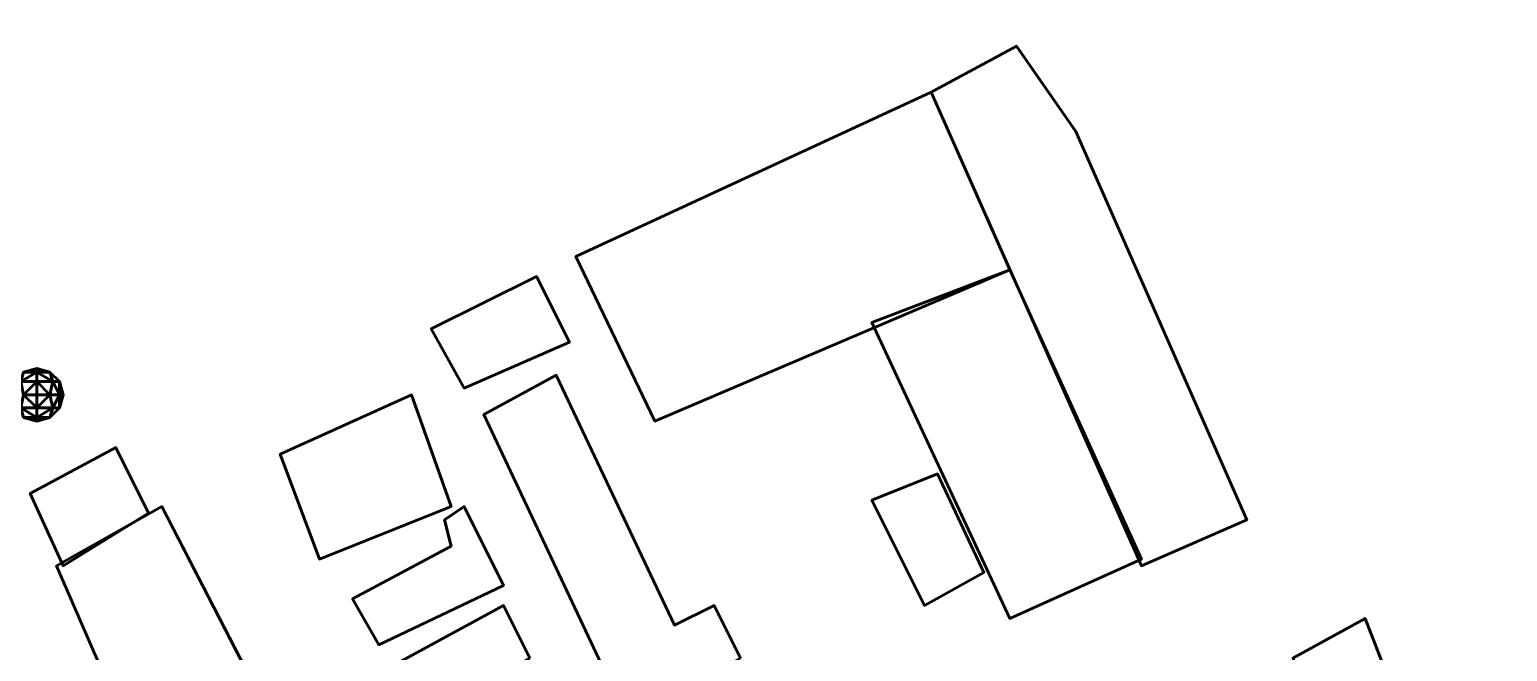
# Model space of a CAD drawing. Header units: metres. Extents: x -246 to 254, y -250 to 250.
# Drawn here: x 85 to 197.3, y 79 to 126.2 of the extents above; entities that cross this region are included whole.
import ezdxf

# ---------------------------------------------------------------- set-up
doc = ezdxf.new("R2010")
doc.units = ezdxf.units.M
doc.header["$LTSCALE"] = 5.08
doc.layers.add('一般', color=7, linetype='Continuous', lineweight=5)

# ---------------------------------------------------------------- blocks, each defined once
blk = doc.blocks.new('屋根 (3D)')
at = {"layer": '一般', "color": 31, "linetype": 'Continuous', "lineweight": 50}
for points in [[(127.5, 128), (127.5, 128, 0.5), (122.5, 126, 0.5), (122.5, 126)], [(131, 120.5), (131, 120.5, 0.5), (127.5, 128, 0.5), (127.5, 128)], [(122.5, 126), (122.5, 126, 0.5), (126.5, 118, 0.5), (126.5, 118)], [(126.5, 118), (126.5, 118, 0.5), (131, 120.5, 0.5), (131, 120.5)]]:
    blk.add_3dface(points, dxfattribs=at)
at = {"layer": '一般', "color": 31, "linetype": 'Continuous', "lineweight": 50, "invisible_edges": 8}
for points in [[(122.5, 126, 0.5), (126.5, 118, 0.5), (131, 120.5, 0.5), (127.5, 128, 0.5)], [(122.5, 126), (126.5, 118), (131, 120.5), (127.5, 128)]]:
    blk.add_3dface(points, dxfattribs=at)
blk = doc.blocks.new('市街地地図 (3D)')
at = {"layer": '一般', "color": 31, "linetype": 'Continuous', "lineweight": 50}
for points in [[(133.5, 160.5), (133.5, 160.5, 11), (127, 157, 11), (127, 157)], [(138, 154), (138, 154, 11), (133.5, 160.5, 11), (133.5, 160.5)], [(100, 144.5), (100, 144.5, 18), (127, 157, 18), (127, 157)], [(127, 157), (127, 157, 11), (143, 121, 11), (143, 121)], [(127, 157), (127, 157, 18), (133, 143.5, 18), (133, 143.5)], [(151, 124.5), (151, 124.5, 11), (138, 154, 11), (138, 154)], [(106, 132), (106, 132, 18), (100, 144.5, 18), (100, 144.5)], [(97, 143), (97, 143, 6), (89, 139, 6), (89, 139)], [(99.5, 138), (99.5, 138, 6), (97, 143, 6), (97, 143)], [(133, 143.5), (133, 143.5, 18), (106, 132, 18), (106, 132)], [(133, 143.5), (133, 143.5, 14.5), (122.5, 139.5, 14.5), (122.5, 139.5)], [(143, 121.5), (143, 121.5, 14.5), (133, 143.5, 14.5), (133, 143.5)], [(122.5, 139.5), (122.5, 139.5, 14.5), (133, 117, 14.5), (133, 117)], [(89, 139), (89, 139, 6), (91.5, 134.5, 6), (91.5, 134.5)], [(91.5, 134.5), (91.5, 134.5, 6), (99.5, 138, 6), (99.5, 138)], [(98.5, 135.5), (98.5, 135.5, 5.4), (93, 132.5, 5.4), (93, 132.5)], [(107.5, 116.5), (107.5, 116.5, 5.4), (98.5, 135.5, 5.4), (98.5, 135.5)], [(87.5, 134), (87.5, 134, 4.2), (77.5, 129.5, 4.2), (77.5, 129.5)], [(90.5, 125.5), (90.5, 125.5, 4.2), (87.5, 134, 4.2), (87.5, 134)], [(93, 132.5), (93, 132.5, 5.4), (105, 107, 5.4), (105, 107)], [(65, 130), (65, 130, 3), (58.5, 126.5, 3), (58.5, 126.5)], [(67.5, 125), (67.5, 125, 3), (65, 130, 3), (65, 130)], [(77.5, 129.5), (77.5, 129.5, 4.2), (80.5, 121.5, 4.2), (80.5, 121.5)], [(58.5, 126.5), (58.5, 126.5, 3), (61, 121, 3), (61, 121)], [(68.5, 125.5), (68.5, 125.5, 3), (60.5, 121, 3), (60.5, 121)], [(61, 121), (61, 121, 3), (67.5, 125, 3), (67.5, 125)], [(76, 111), (76, 111, 3), (68.5, 125.5, 3), (68.5, 125.5)], [(80.5, 121.5), (80.5, 121.5, 4.2), (90.5, 125.5, 4.2), (90.5, 125.5)], [(91.5, 125.5), (91.5, 125.5, 6), (90, 124.5, 6), (90, 124.5)], [(94.5, 119.5), (94.5, 119.5, 6), (91.5, 125.5, 6), (91.5, 125.5)], [(90, 124.5), (90, 124.5, 6), (90.5, 122.5, 6), (90.5, 122.5)], [(143, 121), (143, 121, 11), (151, 124.5, 11), (151, 124.5)], [(90.5, 122.5), (90.5, 122.5, 6), (83, 118.5, 6), (83, 118.5)], [(133, 117), (133, 117, 14.5), (143, 121.5, 14.5), (143, 121.5)], [(60.5, 121), (60.5, 121, 3), (67, 106, 3), (67, 106)], [(85, 115), (85, 115, 6), (94.5, 119.5, 6), (94.5, 119.5)], [(83, 118.5), (83, 118.5, 6), (85, 115, 6), (85, 115)], [(94.5, 118), (94.5, 118, 6), (83.5, 112, 6), (83.5, 112)], [(96.5, 114), (96.5, 114, 6), (94.5, 118, 6), (94.5, 118)], [(110.5, 118), (110.5, 118, 5.4), (107.5, 116.5, 5.4), (107.5, 116.5)], [(112.5, 114), (112.5, 114, 5.4), (110.5, 118, 5.4), (110.5, 118)], [(160, 117), (160, 117, 6), (154.5, 114, 6), (154.5, 114)], [(163.5, 108), (163.5, 108, 6), (160, 117, 6), (160, 117)]]:
    blk.add_3dface(points, dxfattribs=at)
for points, invisible_edges in [([(138, 154, 11), (133.5, 160.5, 11), (127, 157, 11), (138, 154, 11)], 12), ([(138, 154), (133.5, 160.5), (127, 157), (138, 154)], 12), ([(100, 144.5, 18), (127, 157, 18), (133, 143.5, 18), (106, 132, 18)], 8), ([(100, 144.5), (127, 157), (133, 143.5), (106, 132)], 8), ([(138, 154, 11), (127, 157, 11), (143, 121, 11), (138, 154, 11)], 13), ([(138, 154), (127, 157), (143, 121), (138, 154)], 13), ([(143, 121, 11), (151, 124.5, 11), (138, 154, 11), (143, 121, 11)], 12), ([(143, 121), (151, 124.5), (138, 154), (143, 121)], 12), ([(89, 139, 6), (91.5, 134.5, 6), (99.5, 138, 6), (97, 143, 6)], 8), ([(89, 139), (91.5, 134.5), (99.5, 138), (97, 143)], 8), ([(122.5, 139.5, 14.5), (133, 117, 14.5), (143, 121.5, 14.5), (133, 143.5, 14.5)], 8), ([(122.5, 139.5), (133, 117), (143, 121.5), (133, 143.5)], 8), ([(93, 132.5, 5.4), (107.5, 116.5, 5.4), (98.5, 135.5, 5.4), (93, 132.5, 5.4)], 9), ([(93, 132.5), (107.5, 116.5), (98.5, 135.5), (93, 132.5)], 9), ([(77.5, 129.5, 4.2), (80.5, 121.5, 4.2), (90.5, 125.5, 4.2), (87.5, 134, 4.2)], 8), ([(77.5, 129.5), (80.5, 121.5), (90.5, 125.5), (87.5, 134)], 8), ([(93, 132.5, 5.4), (105, 107, 5.4), (107.5, 116.5, 5.4), (93, 132.5, 5.4)], 14), ([(93, 132.5), (105, 107), (107.5, 116.5), (93, 132.5)], 14), ([(58.5, 126.5, 3), (61, 121, 3), (67.5, 125, 3), (65, 130, 3)], 8), ([(58.5, 126.5), (61, 121), (67.5, 125), (65, 130)], 8), ([(60.5, 121, 3), (67, 106, 3), (76, 111, 3), (68.5, 125.5, 3)], 8), ([(60.5, 121), (67, 106), (76, 111), (68.5, 125.5)], 8), ([(91.5, 125.5, 6), (90, 124.5, 6), (90.5, 122.5, 6), (91.5, 125.5, 6)], 12), ([(91.5, 125.5), (90, 124.5), (90.5, 122.5), (91.5, 125.5)], 12), ([(94.5, 119.5, 6), (91.5, 125.5, 6), (90.5, 122.5, 6), (94.5, 119.5, 6)], 14), ([(94.5, 119.5), (91.5, 125.5), (90.5, 122.5), (94.5, 119.5)], 14), ([(90.5, 122.5, 6), (83, 118.5, 6), (85, 115, 6), (90.5, 122.5, 6)], 12), ([(90.5, 122.5), (83, 118.5), (85, 115), (90.5, 122.5)], 12), ([(85, 115, 6), (94.5, 119.5, 6), (90.5, 122.5, 6), (85, 115, 6)], 14), ([(85, 115), (94.5, 119.5), (90.5, 122.5), (85, 115)], 14), ([(83.5, 112, 6), (86, 108.5, 6), (96.5, 114, 6), (94.5, 118, 6)], 8), ([(83.5, 112), (86, 108.5), (96.5, 114), (94.5, 118)], 8), ([(112.5, 114, 5.4), (110.5, 118, 5.4), (107.5, 116.5, 5.4), (112.5, 114, 5.4)], 12), ([(112.5, 114), (110.5, 118), (107.5, 116.5), (112.5, 114)], 12), ([(154.5, 114, 6), (158, 105, 6), (163.5, 108, 6), (160, 117, 6)], 8), ([(154.5, 114), (158, 105), (163.5, 108), (160, 117)], 8), ([(105, 107, 5.4), (109, 112, 5.4), (107.5, 116.5, 5.4), (105, 107, 5.4)], 15), ([(105, 107), (109, 112), (107.5, 116.5), (105, 107)], 15), ([(109, 112, 5.4), (112.5, 114, 5.4), (107.5, 116.5, 5.4), (109, 112, 5.4)], 14), ([(109, 112), (112.5, 114), (107.5, 116.5), (109, 112)], 14)]:
    blk.add_3dface(points, dxfattribs=dict(at, invisible_edges=invisible_edges))
at = {"layer": '一般', "color": 1}
blk.add_blockref('屋根 (3D)', (0, 0, 3), dxfattribs=at)
blk = doc.blocks.new('アーケイド (3D)')
at = {"layer": '一般', "color": 1}
for name, p in [('市街地地図 (3D)', (0, 0)), ('屋根 (3D)', (0, 0, 3))]:
    blk.add_blockref(name, p, dxfattribs=at)
blk = doc.blocks.new('NW4 (3D)')
at = {"layer": '一般', "color": 7, "linetype": 'Continuous', "lineweight": 50}
for points in [[(59, 135.73, -1), (58, 135.73), (59, 136)], [(58, 135.73), (59, 135.73, 1), (59, 136)], [(59, 135.73, 1), (60, 135.73), (59, 136)], [(60, 135.73), (59, 135.73, -1), (59, 136)], [(59, 135, -1.73), (57.78, 135, -1.22), (59, 135.73, -1)], [(59, 135.73, -1), (57.78, 135, -1.22), (58, 135.73)], [(58, 135.73), (57.78, 135, 1.22), (59, 135.73, 1)], [(57.78, 135, 1.22), (59, 135, 1.73), (59, 135.73, 1)], [(59, 135, -1.73), (58, 134, -1.73), (57.78, 135, -1.22)], [(57.78, 135, 1.22), (58, 134, 1.73), (59, 135, 1.73)], [(59, 134, -2), (58, 134, -1.73), (59, 135, -1.73)], [(58, 134, 1.73), (59, 134, 2), (59, 135, 1.73)], [(59, 135, 1.73), (60.22, 135, 1.22), (59, 135.73, 1)], [(59, 135.73, 1), (60.22, 135, 1.22), (60, 135.73)], [(60, 135.73), (60.22, 135, -1.22), (59, 135.73, -1)], [(60.22, 135, -1.22), (59, 135, -1.73), (59, 135.73, -1)], [(59, 134, 2), (60, 134, 1.73), (59, 135, 1.73)], [(59, 135, 1.73), (60, 134, 1.73), (60.22, 135, 1.22)], [(60.22, 135, -1.22), (60, 134, -1.73), (59, 135, -1.73)], [(60, 134, -1.73), (59, 134, -2), (59, 135, -1.73)], [(60.22, 135, 1.22), (60.73, 135), (60, 135.73)], [(60.73, 135), (60.22, 135, -1.22), (60, 135.73)], [(60, 134, 1.73), (60.73, 134, 1), (60.22, 135, 1.22)], [(60.73, 134, -1), (60, 134, -1.73), (60.22, 135, -1.22)], [(60.22, 135, 1.22), (60.73, 134, 1), (60.73, 135)], [(60.73, 135), (60.73, 134, -1), (60.22, 135, -1.22)], [(60.73, 134, 1), (61, 134), (60.73, 135)], [(61, 134), (60.73, 134, -1), (60.73, 135)], [(59, 133, -1.73), (57.78, 133, -1.22), (58, 134, -1.73)], [(57.78, 133, 1.22), (59, 133, 1.73), (58, 134, 1.73)], [(59, 134, -2), (59, 133, -1.73), (58, 134, -1.73)], [(58, 134, 1.73), (59, 133, 1.73), (59, 134, 2)], [(59, 134, 2), (59, 133, 1.73), (60, 134, 1.73)], [(59, 133, 1.73), (60.22, 133, 1.22), (60, 134, 1.73)], [(60.22, 133, -1.22), (59, 133, -1.73), (60, 134, -1.73)], [(60, 134, -1.73), (59, 133, -1.73), (59, 134, -2)], [(60, 134, 1.73), (60.22, 133, 1.22), (60.73, 134, 1)], [(60.73, 134, -1), (60.22, 133, -1.22), (60, 134, -1.73)], [(60.22, 133, 1.22), (60.73, 133), (60.73, 134, 1)], [(60.73, 133), (60.22, 133, -1.22), (60.73, 134, -1)], [(60.73, 134, 1), (60.73, 133), (61, 134)], [(61, 134), (60.73, 133), (60.73, 134, -1)], [(59, 133, -1.73), (59, 132.27, -1), (57.78, 133, -1.22)], [(59, 132.27, -1), (58, 132.27), (57.78, 133, -1.22)], [(58, 132.27), (59, 132.27, 1), (57.78, 133, 1.22)], [(57.78, 133, 1.22), (59, 132.27, 1), (59, 133, 1.73)], [(59, 133, 1.73), (59, 132.27, 1), (60.22, 133, 1.22)], [(59, 132.27, 1), (60, 132.27), (60.22, 133, 1.22)], [(60, 132.27), (59, 132.27, -1), (60.22, 133, -1.22)], [(60.22, 133, -1.22), (59, 132.27, -1), (59, 133, -1.73)], [(60.22, 133, 1.22), (60, 132.27), (60.73, 133)], [(60.73, 133), (60, 132.27), (60.22, 133, -1.22)], [(59, 132.27, -1), (59, 132), (58, 132.27)], [(58, 132.27), (59, 132), (59, 132.27, 1)], [(59, 132.27, 1), (59, 132), (60, 132.27)], [(60, 132.27), (59, 132), (59, 132.27, -1)]]:
    blk.add_3dface(points, dxfattribs=at)
blk = doc.blocks.new('敷地 (3D)')
at = {"layer": '一般', "color": 19, "linetype": 'Continuous', "lineweight": 50}
for points in [[(-272.5, 285.5, 0.1), (227.5, 285.5, 0.1), (227.5, -214.5, 0.1), (-272.5, -214.5, 0.1)], [(-272.5, 285.5), (227.5, 285.5), (227.5, -214.5), (-272.5, -214.5)]]:
    blk.add_3dface(points, dxfattribs=at)
blk = doc.blocks.new('高層建築・集合住宅 (3D)')
at = {"layer": '一般', "color": 7}
for name, p in [('敷地 (3D)', (0, 0)), ('アーケイド (3D)', (0, 0, 2.4)), ('市街地地図 (3D)', (0, 0)), ('NW4 (3D)', (0, 0, 2)), ('屋根 (3D)', (0, 0, 3))]:
    blk.add_blockref(name, p, dxfattribs=at)
at = {"layer": '一般', "color": 1}
for name, p in [('アーケイド (3D)', (0, 0, 2.4)), ('市街地地図 (3D)', (0, 0)), ('アーケイド (3D)', (0, 0, 2.4)), ('市街地地図 (3D)', (0, 0)), ('屋根 (3D)', (0, 0, 3)), ('屋根 (3D)', (0, 0, 3))]:
    blk.add_blockref(name, p, dxfattribs=at)
at = {"layer": '一般', "color": 31}
for name, p in [('アーケイド (3D)', (0, 0, 2.4)), ('市街地地図 (3D)', (0, 0)), ('屋根 (3D)', (0, 0, 3))]:
    blk.add_blockref(name, p, dxfattribs=at)

msp = doc.modelspace()

# ---------------------------------------------------------------- block references
at = {"layer": '一般', "color": 7}
for name, p in [('高層建築・集合住宅 (3D)', (26.5, -35.5)), ('アーケイド (3D)', (26.5, -35.5, 2.4)), ('市街地地図 (3D)', (26.5, -35.5)), ('屋根 (3D)', (26.5, -35.5, 3))]:
    msp.add_blockref(name, p, dxfattribs=at)

doc.saveas('drawing.dxf')
